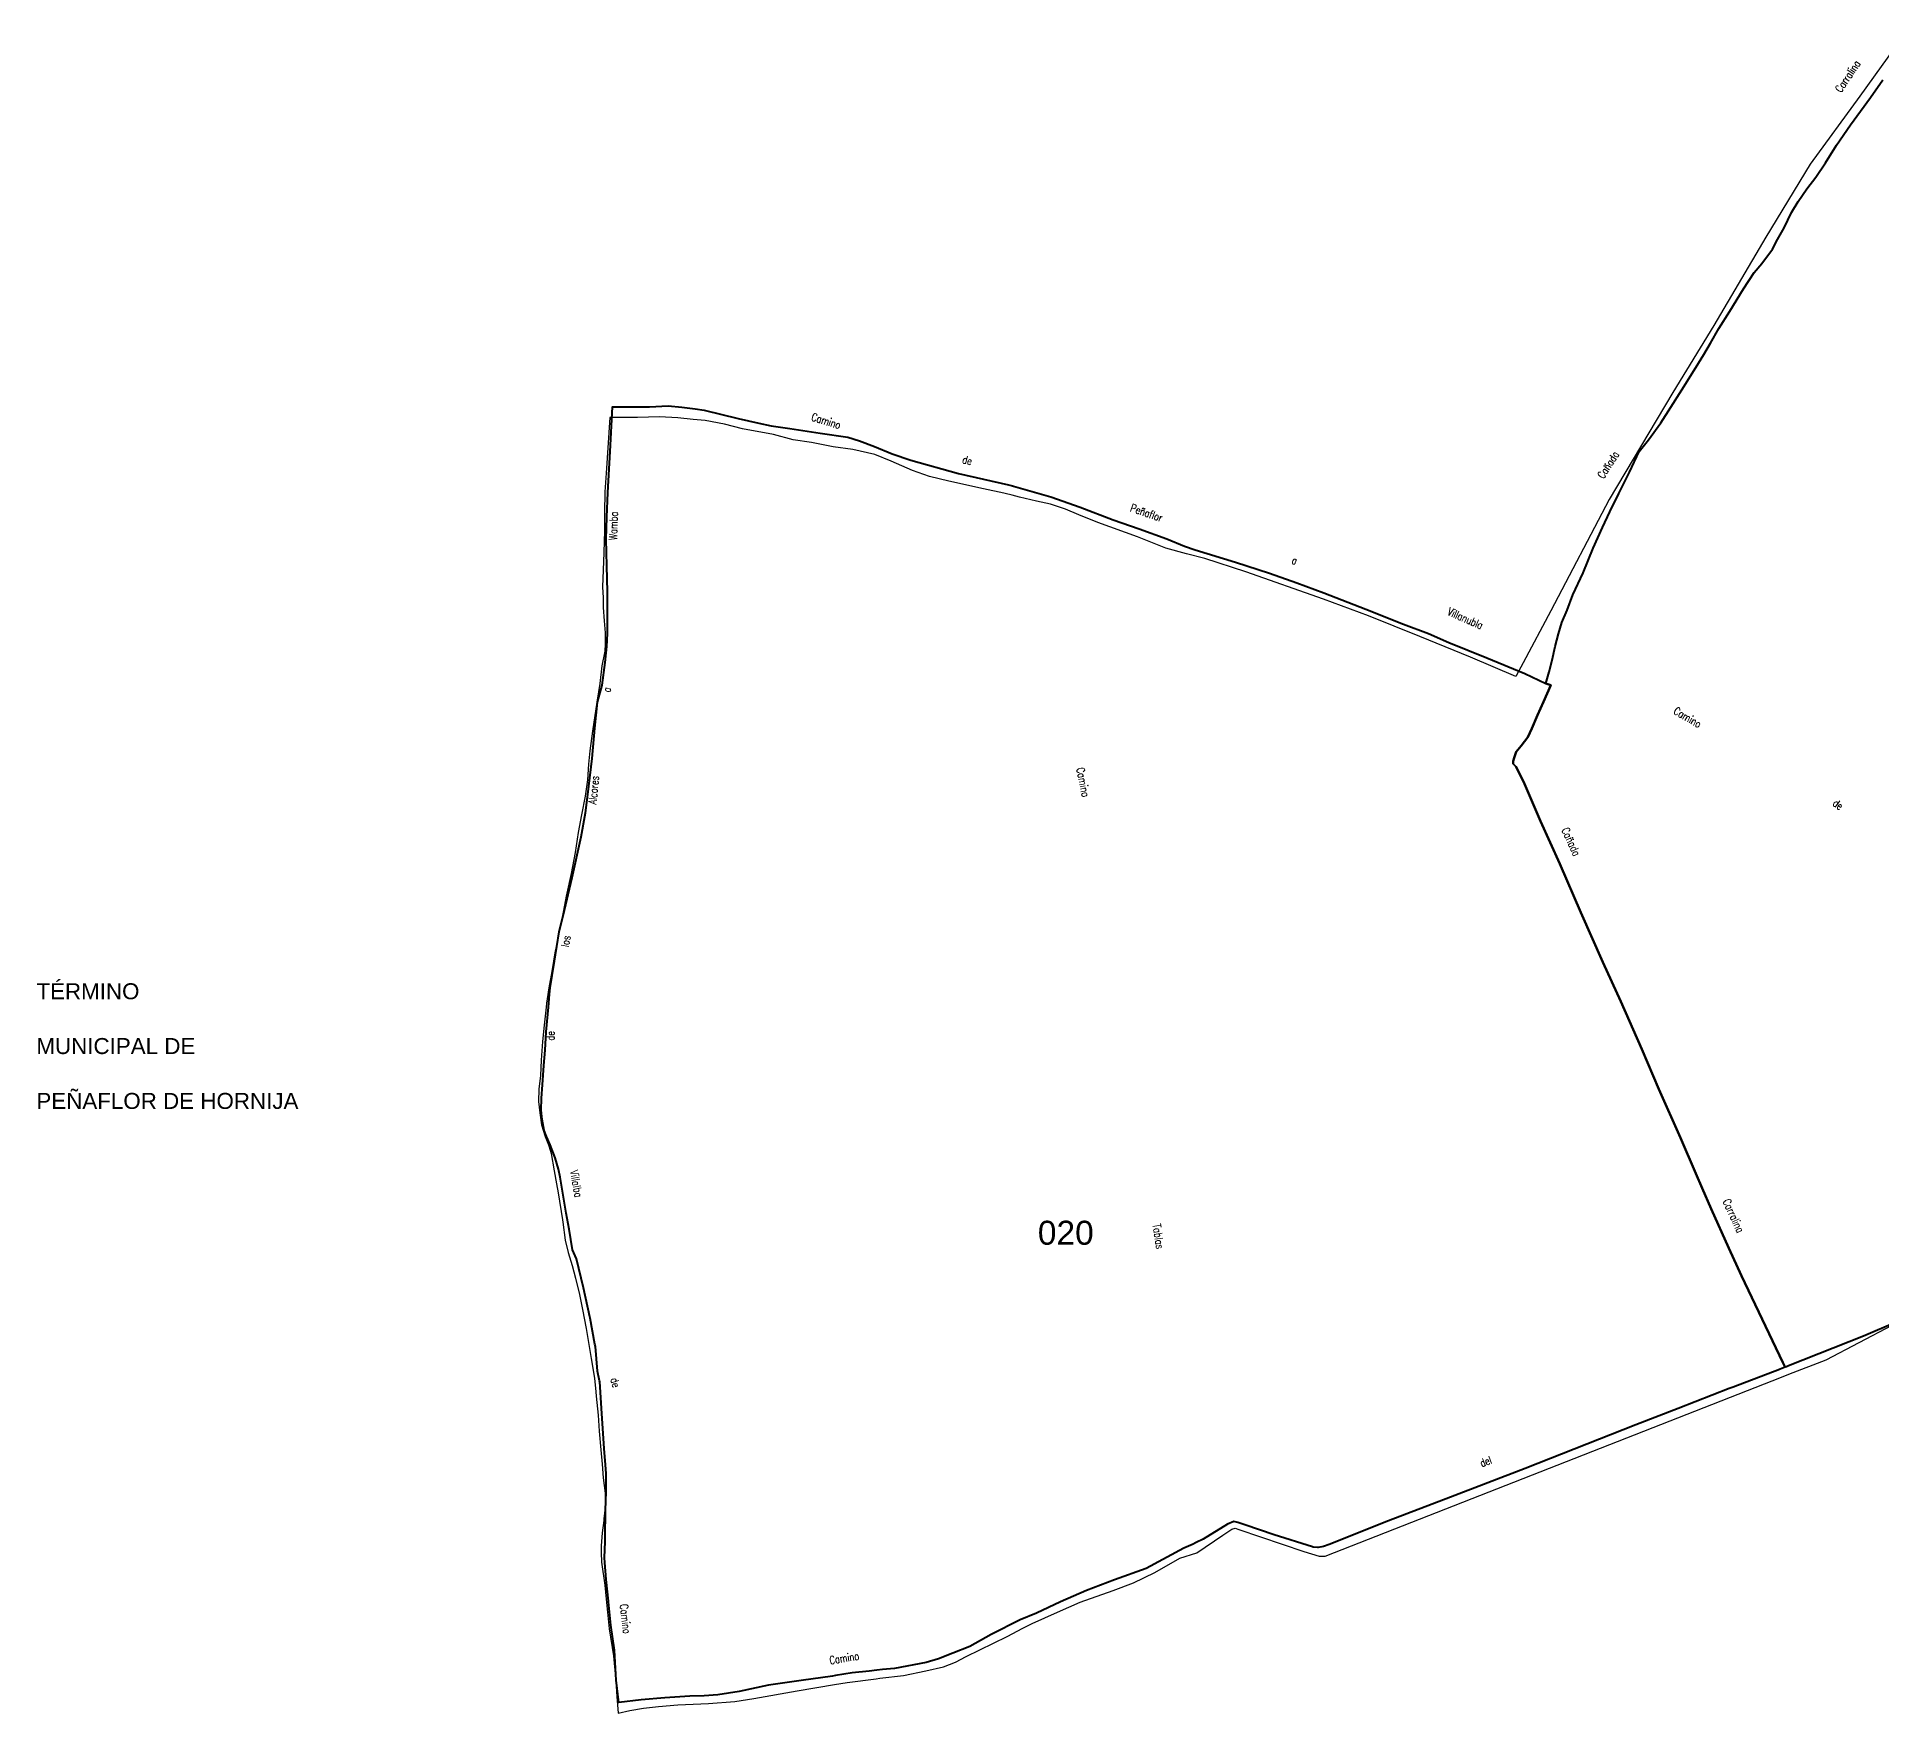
# Model space of a CAD drawing. Header units: metres. Extents: x 339638 to 364279, y 4598373 to 4630956.
# Drawn here: x 339638 to 341943, y 4620151 to 4622247 of the extents above; entities that cross this region are included whole.
import ezdxf
from ezdxf.enums import TextEntityAlignment as Align

# ---------------------------------------------------------------- set-up
doc = ezdxf.new("R2010")
doc.units = ezdxf.units.M
for name, color, linetype, lineweight in [('caminos', 1, 'Continuous', 0), ('poligonos_rusticos', 42, 'Continuous', 40), ('termino', 6, 'Continuous', 25), ('terminos_txt', 7, 'Continuous', 0)]:
    doc.layers.add(name, color=color, linetype=linetype, lineweight=lineweight)
doc.layers.add('poligonos_rustico_txt', color=7, linetype='Continuous')
doc.styles.add('Arial', font='arial.ttf')
doc.styles.add('caminos', font='simplex.shx', dxfattribs={"width": 0.75})
doc.styles.add('resto', font='arial.ttf')

msp = doc.modelspace()

# ---------------------------------------------------------------- linework, layer by layer
at = {"layer": 'poligonos_rusticos'}
msp.add_lwpolyline([(341998.5, 4620655.3), (341921.2, 4620622.2), (341827.8, 4620584.9), (341825.2, 4620583.9), (341823.4, 4620583.3), (341820.6, 4620589.4), (341768.9, 4620697.6), (341753.2, 4620732.3), (341730.9, 4620781.4), (341719.8, 4620807.3), (341712, 4620825.5), (341692.5, 4620870), (341665.5, 4620930.8), (341644.2, 4620980.9), (341618.2, 4621040.6), (341595.4, 4621089.7), (341567.9, 4621152), (341541.9, 4621212.7), (341517.7, 4621265.9), (341496.4, 4621315.5), (341486.8, 4621334.3), (341484.9, 4621336.3), (341483.4, 4621337.9), (341483.5, 4621340.9), (341484.6, 4621345.4), (341487.3, 4621352.8), (341493.5, 4621360.2), (341501.7, 4621371), (341507, 4621381.9), (341513.9, 4621398.7), (341521.4, 4621415.1), (341530.4, 4621435.9), (341524.4, 4621438), (341528.3, 4621452.9), (341532.2, 4621467.4), (341536.1, 4621484.3), (341540, 4621500.2), (341544.3, 4621514.6), (341551.2, 4621530), (341558.2, 4621548.8), (341570.9, 4621576.6), (341583.7, 4621607.3), (341595.3, 4621633.1), (341604.3, 4621652.9), (341615.4, 4621675.6), (341629.1, 4621702.3), (341641.2, 4621728.1), (341652.6, 4621742.8), (341668.1, 4621764), (341680.6, 4621783.7), (341694.2, 4621805.4), (341711.9, 4621833), (341721.8, 4621849.3), (341730.2, 4621863.6), (341740.6, 4621881.8), (341754.2, 4621903.5), (341771.4, 4621931.7), (341784.9, 4621951.9), (341794.2, 4621963.1), (341807.7, 4621981.3), (341814, 4621993.2), (341822.3, 4622008), (341831.3, 4622026.8), (341839.7, 4622040.6), (341850.6, 4622056.4), (341861.9, 4622071.1), (341873.9, 4622088.9), (341887.5, 4622111.1), (341905.1, 4622136.7), (341930, 4622170.6), (341945.5, 4622192.8)], dxfattribs=at)
msp.add_lwpolyline([(340444.4, 4621783.4), (340460.9, 4621781.5), (340472.4, 4621779.7), (340514.7, 4621769.6), (340540.5, 4621763.5), (340556, 4621760.1), (340579.4, 4621757), (340617.3, 4621751.1), (340651.7, 4621746.2), (340666.6, 4621741.4), (340685, 4621734.4), (340707.3, 4621725.3), (340730.6, 4621717.3), (340790.2, 4621700.5), (340852.6, 4621686.5), (340857.9, 4621685.3), (340859, 4621685), (340905.6, 4621671.6), (340942.3, 4621658.7), (340983.4, 4621642.7), (341016.2, 4621631.3), (341050.4, 4621619), (341072.7, 4621609.9), (341086.1, 4621605.1), (341136.3, 4621589.8), (341179, 4621576.2), (341213.2, 4621563.9), (341247, 4621551.5), (341299.5, 4621531.2), (341346.6, 4621512.5), (341377.8, 4621500.7), (341403.1, 4621489.6), (341450.7, 4621470.4), (341498.2, 4621450.7), (341524.4, 4621438), (341530.4, 4621435.9), (341521.4, 4621415.1), (341513.9, 4621398.7), (341507, 4621381.9), (341501.7, 4621371), (341493.5, 4621360.2), (341487.3, 4621352.8), (341484.6, 4621345.4), (341483.5, 4621340.9), (341483.4, 4621337.9), (341484.9, 4621336.3), (341486.8, 4621334.3), (341496.4, 4621315.5), (341517.7, 4621265.9), (341541.9, 4621212.7), (341567.9, 4621152), (341595.4, 4621089.7), (341618.2, 4621040.6), (341644.2, 4620980.9), (341665.5, 4620930.8), (341692.5, 4620870), (341712, 4620825.5), (341719.8, 4620807.3), (341730.9, 4620781.4), (341753.2, 4620732.3), (341768.9, 4620697.6), (341820.6, 4620589.4), (341823.4, 4620583.3), (341817.3, 4620581), (341816.3, 4620580.6), (341758.6, 4620558.6), (341753.5, 4620556.7), (341689.9, 4620531.7), (341636.9, 4620511.5), (341498.5, 4620456.8), (341405.1, 4620421), (341327.8, 4620391.3), (341253.5, 4620361.6), (341246.5, 4620359.3), (341239.9, 4620357.9), (341239, 4620358), (341233.5, 4620358.6), (341232.6, 4620358.9), (341184.8, 4620373.8), (341148.1, 4620386.2), (341139.2, 4620389.4), (341134.2, 4620390.5), (341126.6, 4620387.2), (341096.1, 4620368.4), (341087.4, 4620364.2), (341082.5, 4620361.8), (341081.4, 4620361.3), (341080.6, 4620360.9), (341071.8, 4620357), (341024.7, 4620331.6), (340985.3, 4620317.6), (340950, 4620304.4), (340917.6, 4620290.2), (340887.8, 4620275.9), (340867.4, 4620267.6), (340867.1, 4620267.4), (340831.1, 4620249.2), (340804.2, 4620234.4), (340783, 4620225.9), (340765.3, 4620218.8), (340749.7, 4620214.2), (340710.3, 4620206.6), (340695.3, 4620205.6), (340688.3, 4620204.7), (340678.7, 4620203.5), (340657.2, 4620201.5), (340636.5, 4620197.9), (340632.5, 4620197.2), (340593.4, 4620191.6), (340552.7, 4620185.7), (340516, 4620178.1), (340489.3, 4620173.7), (340472.3, 4620172.7), (340454.3, 4620172.1), (340423.2, 4620169.9), (340393.6, 4620167.7), (340365.5, 4620164.4), (340362.2, 4620192), (340360.2, 4620229.6), (340355.5, 4620260.8), (340352.7, 4620289.9), (340352.6, 4620290.9), (340349.9, 4620318.1), (340348.1, 4620339.1), (340347.6, 4620345.2), (340348.5, 4620365.7), (340348.7, 4620370.2), (340349.1, 4620404.2), (340349.7, 4620427.8), (340349.7, 4620430.3), (340349.8, 4620450.3), (340348.7, 4620466.9), (340347.7, 4620476.2), (340347.1, 4620481.9), (340344.2, 4620525.6), (340341.7, 4620565.2), (340341.4, 4620566.5), (340339, 4620578.3), (340336.3, 4620609.4), (340335.8, 4620612.3), (340329.7, 4620644.7), (340329.3, 4620646.4), (340321.6, 4620682.5), (340312.6, 4620718.8), (340307.9, 4620730), (340303.5, 4620756), (340300, 4620776.1), (340297.4, 4620790.8), (340292.1, 4620820.9), (340290.3, 4620831), (340286.2, 4620845.1), (340280, 4620861.3), (340275.3, 4620871.9), (340272.5, 4620879.5), (340269.8, 4620893.1), (340268.6, 4620904.7), (340268.9, 4620919.7), (340270.3, 4620936.2), (340271.9, 4620960.7), (340273.4, 4620979.7), (340274.9, 4621002.7), (340277.7, 4621033.7), (340279.1, 4621049.7), (340279.8, 4621057.7), (340285.1, 4621091.1), (340291, 4621127.5), (340297.6, 4621154.9), (340307.1, 4621195.7), (340318.4, 4621246.5), (340324.1, 4621276.4), (340326.7, 4621299.4), (340332.2, 4621344.4), (340335.7, 4621382.4), (340339, 4621414.8), (340345, 4621436.2), (340348.7, 4621464.2), (340350.6, 4621484.2), (340351.5, 4621500.7), (340351.5, 4621520.2), (340351.3, 4621552.8), (340350.6, 4621585.3), (340349.9, 4621618.4), (340350.5, 4621645.9), (340351.8, 4621677), (340355, 4621728), (340357.9, 4621784), (340374.1, 4621784.1), (340374.9, 4621784.1), (340403.9, 4621783.9), (340427.5, 4621785.3), (340444.4, 4621783.4)], close=True, dxfattribs=at)
at = {"layer": 'termino'}
for points in [[(341970, 4622246.5), (341916.8, 4622172.6), (341854.8, 4622087.2), (341799.5, 4621996), (341734.4, 4621885.6), (341683.1, 4621802.1), (341603.6, 4621668.3), (341530.6, 4621528.8), (341495.8, 4621463.8), (341486.7, 4621446.9), (341430.1, 4621470.9), (341366.7, 4621497.1), (341302.7, 4621522.7), (341246.4, 4621543.5), (341149.2, 4621577.8), (341098, 4621594.4), (341075.2, 4621600.2), (341049.5, 4621607.5), (341013.9, 4621621.6), (340964.2, 4621639.5), (340940.6, 4621648.8), (340923.9, 4621656.2), (340905.1, 4621662.2), (340887.7, 4621666.1), (340866.6, 4621671.2), (340857.4, 4621673.4), (340848.6, 4621675.7), (340847, 4621676), (340821.6, 4621681.4), (340778.2, 4621691), (340753.8, 4621696.8), (340732.8, 4621704.5), (340706.2, 4621716.3), (340685.6, 4621724.6), (340658.2, 4621730.7), (340633.7, 4621734.2), (340606.3, 4621739.4), (340583.4, 4621742.6), (340559.1, 4621749.6), (340520.3, 4621756.6), (340497.7, 4621762.4), (340473.6, 4621766.9), (340458.6, 4621768.2), (340439.3, 4621770.4), (340416.5, 4621771.4), (340388.9, 4621770.7), (340354.5, 4621770.7)], [(340354.5, 4621770.7), (340350, 4621701), (340348.1, 4621677.6), (340347.7, 4621651.4), (340347.6, 4621629), (340346.7, 4621601.8), (340346.2, 4621580), (340345.3, 4621559.2), (340345.9, 4621545.1), (340346.2, 4621533), (340347.3, 4621516.3), (340348.5, 4621501.3), (340348.7, 4621487.5), (340348, 4621478.6), (340344.5, 4621460.3), (340341.8, 4621438.3), (340338.1, 4621414.9), (340332.7, 4621378.4), (340329.5, 4621354.1), (340327.8, 4621337.5), (340326.6, 4621317.6), (340323.7, 4621297.1), (340319, 4621273.8), (340314.9, 4621252), (340311, 4621226.7), (340306.2, 4621200.8), (340299.8, 4621172.3), (340296.2, 4621152.2), (340291.9, 4621131.4), (340285.5, 4621101.3), (340281.7, 4621078), (340278.2, 4621057.8), (340275.3, 4621038.3), (340274.7, 4621033.5), (340272.4, 4621011.1), (340270.1, 4620990.6), (340268.7, 4620967.2), (340267.9, 4620948), (340265.5, 4620931.1), (340265.2, 4620915.7), (340266.7, 4620901.3), (340269, 4620886.6), (340273.7, 4620871.9), (340277.6, 4620861.3), (340280.1, 4620853.6), (340281.2, 4620850.4), (340285, 4620829), (340287.9, 4620812.7), (340289.8, 4620801.5), (340295.1, 4620767.6), (340295.5, 4620764.7), (340298.5, 4620742.3), (340302.1, 4620726.6), (340307.3, 4620710.6), (340311.4, 4620694.9), (340316.3, 4620674.1), (340320.8, 4620653.3), (340324.3, 4620633.8), (340324.7, 4620631.6), (340331.1, 4620594.4), (340335.4, 4620569.5), (340336.8, 4620552.5), (340337.3, 4620547.1), (340339.7, 4620523.4), (340340.9, 4620503.6), (340343.2, 4620479.9), (340344.7, 4620462.3), (340346.1, 4620445), (340348.7, 4620425.8), (340348.8, 4620417.5), (340348.8, 4620411.7), (340346.9, 4620393.8), (340346.7, 4620391.9), (340344.7, 4620376.2), (340343.7, 4620359.9), (340343.7, 4620351.6), (340343.8, 4620339.7), (340348.2, 4620310.9), (340350, 4620293.3), (340351.5, 4620277), (340353.4, 4620256.5), (340359, 4620222.6), (340362, 4620190.9), (340363.3, 4620171.7), (340364.6, 4620150.9), (340379.3, 4620154.1), (340396.3, 4620157.3), (340415.4, 4620159.3), (340439.3, 4620161.5), (340477.6, 4620162.8), (340510.8, 4620165.3), (340534.5, 4620169.2), (340588.5, 4620178.8), (340635.4, 4620186.8), (340650.9, 4620189.3), (340687.3, 4620193.8), (340692, 4620194.5), (340721.3, 4620198), (340749.4, 4620204), (340771.6, 4620208.8), (340786.6, 4620214.6), (340799.8, 4620221.6), (340851.2, 4620246.9), (340870.8, 4620257.2), (340882.2, 4620262.9), (340913.8, 4620277.3), (340942.4, 4620289.8), (340983.6, 4620304.2), (341008.9, 4620313.8), (341035.4, 4620326.6), (341066.7, 4620344.8), (341088.3, 4620351.2), (341120.4, 4620373.6), (341132, 4620381), (341136.1, 4620382), (341140.6, 4620380.4), (341221.9, 4620352.8), (341240.9, 4620347.1), (341244.7, 4620347.1)], [(341244.7, 4620347.1), (341248.6, 4620347.1), (341818.9, 4620571.1), (341827.9, 4620574.6), (341874.6, 4620592.8), (341957.4, 4620636)]]:
    msp.add_lwpolyline(points, dxfattribs=at)

# ---------------------------------------------------------------- texts
at = {"layer": 'caminos', "style": 'caminos', "width": 0.75}
for s, rotation, p in [('Carralina', 56.0525, (341895.8, 4622174.3)), ('Camino', -17.2302, (340604.6, 4621764.3)), ('Cañada', 57.2769, (341599, 4621691.6)), ('de', -14.8655, (340793.4, 4621711.1)), ('Peñaflor', -18.9676, (341003.2, 4621650.7)), ('Wamba', 88.3777, (340366.3, 4621617.2)), ('a', -20.319, (341204.8, 4621585.6)), ('Villanubla', -23.732, (341399.2, 4621521.6)), ('a', 78.5039, (340357.8, 4621425.9)), ('Camino', -30.3479, (341681.4, 4621398.3)), ('Camino', -78.6735, (340934.5, 4621331.5)), ('Alcores', 84.4201, (340340.4, 4621286.3)), ('de', -35.2006, (341880.2, 4621283.8)), ('Cañada', -65.1637, (341540.9, 4621253.9)), ('los', 80.3496, (340306, 4621107.6)), ('de', 89.252, (340288, 4620991.6)), ('Villalba', -79.6065, (340301.7, 4620828.3)), ('Carralina', -65.5796, (341742.5, 4620789.7)), ('Tablas', -81.3839, (341029.9, 4620761.4)), ('de', -74.2154, (340352, 4620567.7)), ('del', 21.3109, (341445.4, 4620455.4)), ('Camino', -83.2602, (340363.9, 4620286.4)), ('Camino', 9.3151, (340630.3, 4620208.9))]:
    msp.add_text(s, height=10, rotation=rotation, dxfattribs=at).set_placement(p, align=Align.BOTTOM_LEFT)
at = {"layer": 'poligonos_rustico_txt', "style": 'Arial'}
msp.add_text('020', height=30, dxfattribs=at).set_placement((340924.3, 4620727.5), align=Align.BOTTOM_CENTER)
at = {"layer": 'terminos_txt', "style": 'resto'}
for s, p in [('TÉRMINO', (339637.6, 4621043.4)), ('MUNICIPAL DE', (339637.6, 4620974.9)), ('PEÑAFLOR DE HORNIJA', (339637.6, 4620906.3))]:
    msp.add_text(s, height=20, dxfattribs=at).set_placement(p)

doc.saveas('drawing.dxf')
